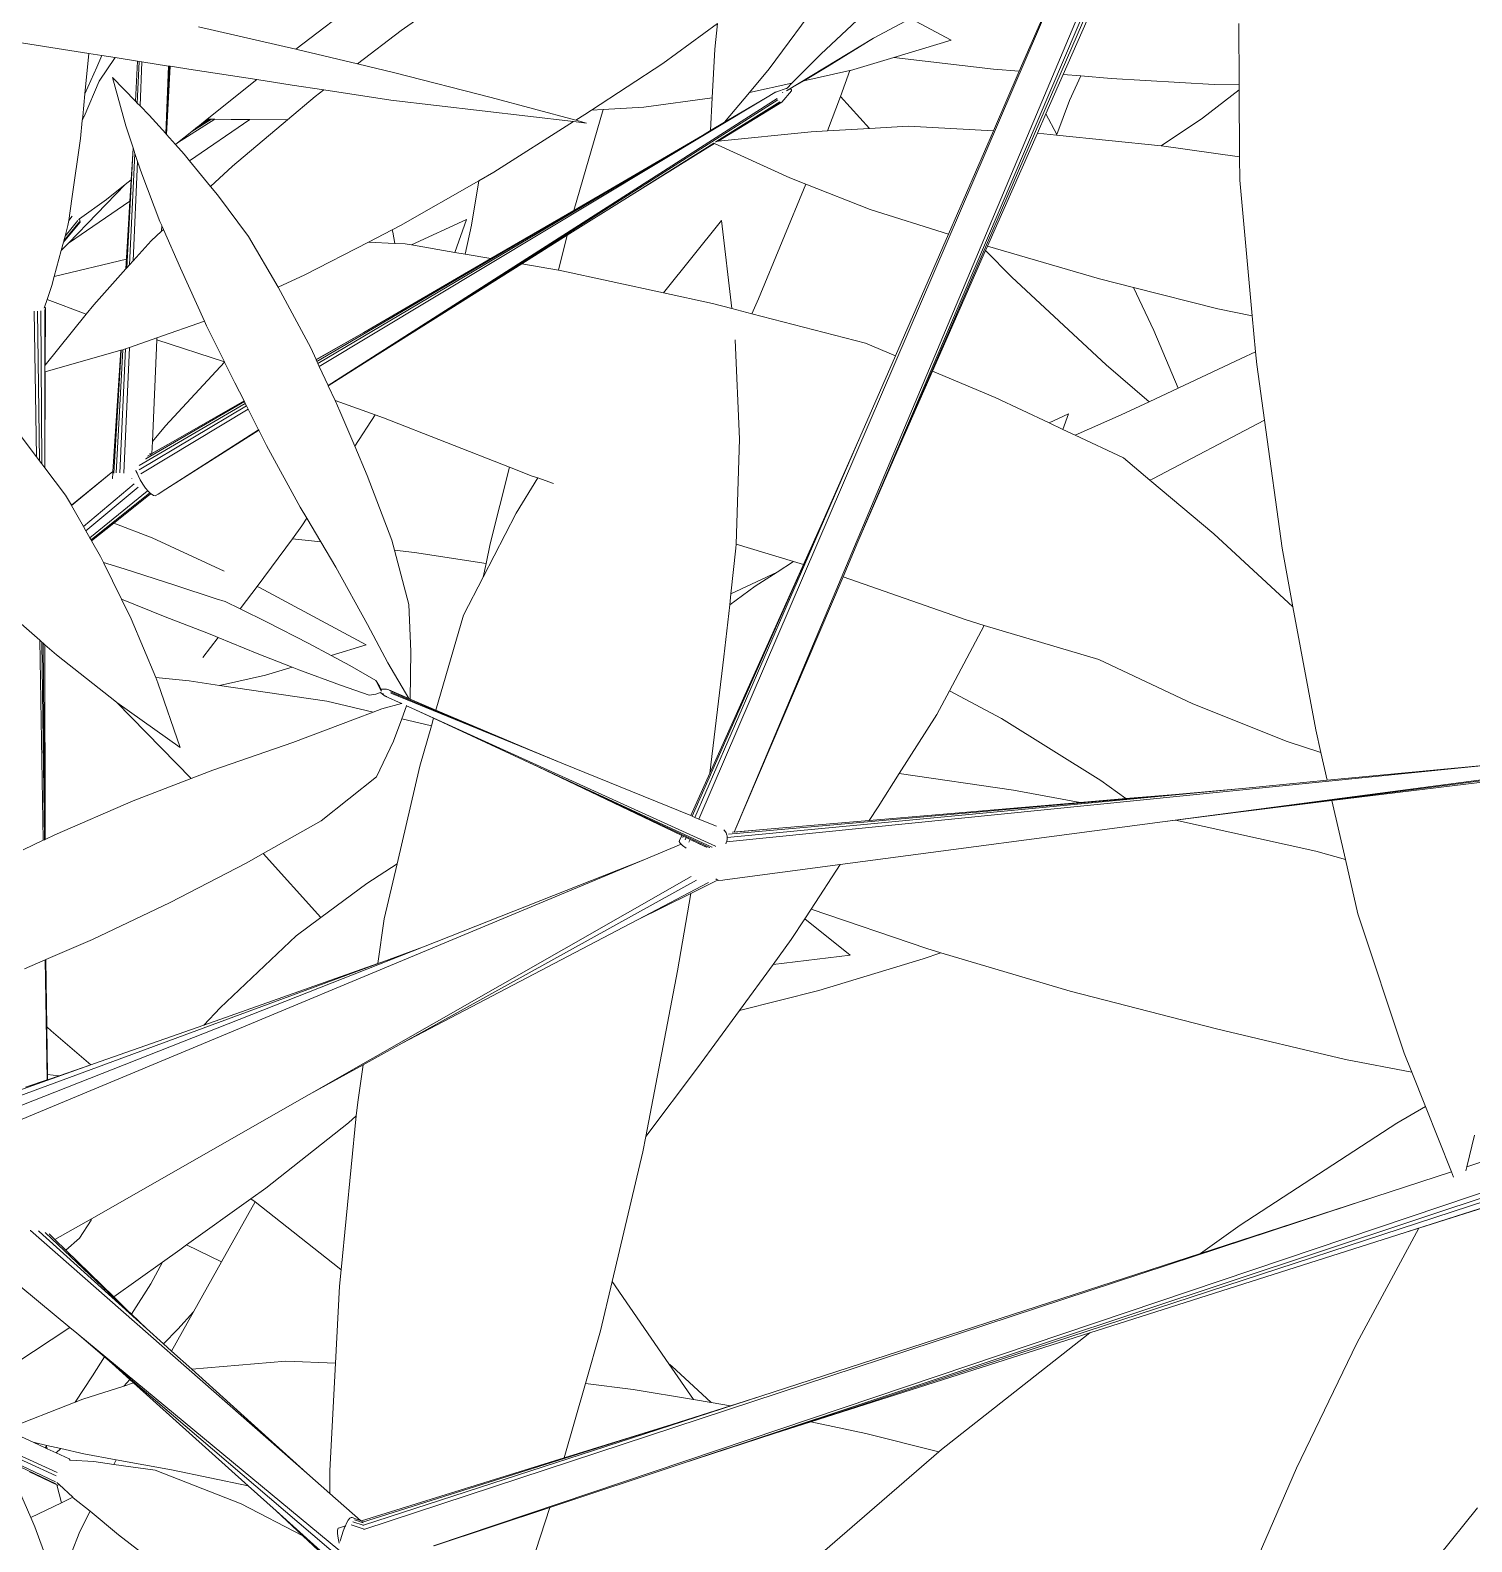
# Model space of a CAD drawing. Header units: millimetres. Extents: x 18 to 174501, y 22 to 24571.
# Drawn here: x 22476.7 to 22629.4, y 15896.5 to 16056.7 of the extents above; entities that cross this region are included whole.
import ezdxf

# ---------------------------------------------------------------- set-up
doc = ezdxf.new("R2010")
doc.units = ezdxf.units.MM
doc.header["$MEASUREMENT"] = 0
doc.layers.add('Edges', color=7, linetype='Continuous', lineweight=18)

# ---------------------------------------------------------------- blocks, each defined once
blk = doc.blocks.new('BAMBOOPLAN')
at = {"layer": 'Edges'}
for p, q in [((8.4297, 1.0873), (9.2383, 3.0066)), ((8.617, 1.5264), (9.2467, 3.0035)), ((8.6757, 1.6623), (9.2543, 3.0013)), ((9.0095, 2.5807), (8.3763, 1.107)), ((9.0262, 2.4576), (8.9277, 2.234)), ((8.949, 2.4414), (8.8612, 2.2393)), ((8.06, 2.3947), (7.9255, 2.3008)), ((7.8655, 2.3485), (7.7665, 2.2726)), ((8.5633, 2.3522), (8.4829, 2.2428)), ((8.4046, 2.3116), (8.3215, 2.2508)), ((8.4046, 2.3116), (8.4003, 2.2726)), ((8.6234, 2.3237), (8.5611, 2.2652)), ((8.6967, 2.3191), (8.6406, 2.2893)), ((8.7579, 2.2862), (8.6967, 2.3191)), ((9.1933, 2.3114), (9.1939, 2.2184)), ((7.4531, 2.266), (7.3084, 2.289)), ((7.7665, 2.2726), (7.6192, 2.3064)), ((7.9255, 2.3008), (7.8596, 2.2501)), ((8.6406, 2.2893), (8.5091, 2.2095)), ((8.6406, 2.2893), (8.5707, 2.246)), ((7.4531, 2.266), (7.4471, 2.2051)), ((7.4597, 2.2649), (7.4531, 2.266)), ((7.7683, 2.2722), (7.7665, 2.2726)), ((7.8596, 2.2501), (7.7683, 2.2722)), ((8.4003, 2.2726), (8.3966, 2.199)), ((8.7579, 2.2862), (8.6713, 2.26)), ((7.4651, 2.2453), (7.4471, 2.2051)), ((7.4724, 2.2629), (7.4597, 2.2649)), ((7.4724, 2.2629), (7.4651, 2.2453)), ((7.4927, 2.2597), (7.4685, 2.2241)), ((7.4927, 2.2597), (7.4724, 2.2629)), ((7.5267, 2.2544), (7.4927, 2.2597)), ((7.5267, 2.2544), (7.5236, 2.1938)), ((7.5293, 2.254), (7.5263, 2.191)), ((7.5293, 2.254), (7.5267, 2.2544)), ((7.5334, 2.2534), (7.5293, 2.254)), ((7.5334, 2.2534), (7.5305, 2.1867)), ((7.5738, 2.247), (7.5334, 2.2534)), ((7.5694, 2.1446), (7.5738, 2.247)), ((7.5701, 2.1438), (7.575, 2.2469)), ((7.576, 2.2467), (7.5703, 2.1435)), ((7.575, 2.2469), (7.5738, 2.247)), ((7.576, 2.2467), (7.575, 2.2469)), ((7.6107, 2.2413), (7.576, 2.2467)), ((7.9161, 2.2365), (7.8596, 2.2501)), ((8.3215, 2.2508), (8.2136, 2.1801)), ((8.4829, 2.2428), (8.453, 2.2069)), ((8.5611, 2.2652), (8.517, 2.2209)), ((8.5707, 2.246), (8.5351, 2.2248)), ((8.6713, 2.26), (8.6057, 2.2402)), ((8.8222, 2.2424), (8.6713, 2.26)), ((7.4685, 2.2241), (7.4457, 2.1705)), ((7.4886, 2.2295), (7.509, 2.1563)), ((7.4886, 2.2295), (7.5236, 2.1938)), ((7.707, 2.2264), (7.6107, 2.2413)), ((7.707, 2.2264), (7.6323, 2.1667)), ((7.7609, 2.2181), (7.707, 2.2264)), ((8.0621, 2.1992), (7.9161, 2.2365)), ((8.517, 2.2209), (8.453, 2.2069)), ((8.517, 2.2209), (8.5098, 2.2137)), ((8.5351, 2.2248), (8.5151, 2.2129)), ((8.605, 2.2401), (8.5351, 2.2248)), ((8.605, 2.2401), (8.5905, 2.201)), ((8.6057, 2.2402), (8.605, 2.2401)), ((8.8612, 2.2393), (8.822, 2.149)), ((8.8612, 2.2393), (8.8222, 2.2424)), ((8.9277, 2.234), (8.9015, 2.1746)), ((8.9544, 2.2319), (8.9277, 2.234)), ((8.9372, 2.195), (8.9544, 2.2319)), ((9.0002, 2.2282), (8.9544, 2.2319)), ((9.1564, 2.2191), (9.0002, 2.2282)), ((7.4471, 2.2051), (7.4437, 2.1706)), ((7.7955, 2.2009), (7.7535, 2.1655)), ((7.8085, 2.2109), (7.7609, 2.2181)), ((7.8085, 2.2109), (7.7955, 2.2009)), ((8.4771, 2.1985), (7.8018, 1.7922)), ((7.9099, 2.1955), (7.8085, 2.2109)), ((7.8151, 1.7634), (8.4946, 2.1976)), ((8.19, 2.1649), (8.0621, 2.1992)), ((8.3966, 2.199), (8.293, 2.1848)), ((8.3966, 2.199), (8.3941, 2.1492)), ((8.453, 2.2069), (8.4153, 2.1618)), ((8.4771, 2.1985), (8.4153, 2.1618)), ((8.4914, 2.2071), (8.4771, 2.1985)), ((8.4913, 2.207), (8.4919, 2.2073)), ((8.4919, 2.2073), (8.4914, 2.2071)), ((8.4921, 2.2074), (8.4919, 2.2073)), ((8.4921, 2.2074), (8.5098, 2.2137)), ((8.4926, 2.2069), (8.493, 2.2072)), ((8.5017, 2.1922), (8.5164, 2.2092)), ((8.5036, 2.2074), (8.5027, 2.2065)), ((8.5093, 2.2131), (8.5091, 2.2129)), ((8.5098, 2.2137), (8.5097, 2.2135)), ((8.5151, 2.2129), (8.51, 2.2099)), ((8.5156, 2.2121), (8.5151, 2.2129)), ((8.5151, 2.2129), (8.5151, 2.2129)), ((8.516, 2.2114), (8.5156, 2.2121)), ((8.5163, 2.2107), (8.516, 2.2114)), ((8.5164, 2.21), (8.5163, 2.2107)), ((8.5165, 2.2095), (8.5164, 2.21)), ((8.5164, 2.2092), (8.5165, 2.2095)), ((8.5905, 2.201), (8.5712, 2.1489)), ((8.6346, 2.1524), (8.5905, 2.201)), ((9.1387, 2.1679), (9.1939, 2.2109)), ((9.1939, 2.2184), (9.1564, 2.2191)), ((9.1939, 2.2184), (9.1939, 2.2109)), ((9.1939, 2.2109), (9.1946, 2.1095)), ((7.5236, 2.1938), (7.5263, 2.191)), ((7.5263, 2.191), (7.5305, 2.1867)), ((7.5305, 2.1867), (7.5442, 2.1727)), ((7.8797, 1.8038), (8.496, 2.1957)), ((7.9099, 2.1955), (8.1867, 2.1628)), ((8.2312, 2.1811), (8.1872, 2.0283)), ((8.2136, 2.1801), (8.2038, 2.1737)), ((8.2312, 2.1811), (8.2136, 2.1801)), ((8.293, 2.1848), (8.2312, 2.1811)), ((8.4988, 2.1929), (8.4037, 2.1332)), ((8.5, 2.1922), (8.4054, 2.1333)), ((8.486, 2.1827), (8.4056, 2.1334)), ((8.5017, 2.1922), (8.486, 2.1827)), ((8.501, 2.192), (8.486, 2.1827)), ((8.9015, 2.1746), (8.8886, 2.1454)), ((8.9179, 2.1435), (8.9015, 2.1746)), ((8.9179, 2.1435), (8.9372, 2.195)), ((7.4431, 2.1644), (7.4404, 2.1372)), ((7.4437, 2.1706), (7.4431, 2.1644)), ((7.4457, 2.1705), (7.4431, 2.1644)), ((7.4457, 2.1705), (7.4437, 2.1706)), ((7.509, 2.1563), (7.5199, 2.1231)), ((7.5442, 2.1727), (7.5694, 2.1446)), ((7.6435, 2.1665), (7.5872, 2.1307)), ((7.6054, 2.1036), (7.6968, 2.1658)), ((7.6384, 2.1666), (7.6088, 2.148)), ((7.6174, 2.1548), (7.6088, 2.148)), ((7.6174, 2.1548), (7.6364, 2.1666)), ((7.6203, 2.1571), (7.6174, 2.1548)), ((7.6323, 2.1667), (7.6203, 2.1571)), ((7.6203, 2.1571), (7.6357, 2.1666)), ((7.6357, 2.1666), (7.6323, 2.1667)), ((7.6364, 2.1666), (7.6357, 2.1666)), ((7.6384, 2.1666), (7.6364, 2.1666)), ((7.6435, 2.1665), (7.6384, 2.1666)), ((7.6682, 2.166), (7.6435, 2.1665)), ((7.6968, 2.1658), (7.6682, 2.166)), ((7.7535, 2.1655), (7.6703, 2.0953)), ((7.7535, 2.1655), (7.6968, 2.1658)), ((8.1867, 2.1628), (8.0661, 2.0864)), ((8.206, 2.1606), (8.1867, 2.1628)), ((8.2038, 2.1737), (8.19, 2.1649)), ((8.206, 2.1606), (8.19, 2.1649)), ((8.4153, 2.1618), (8.3941, 2.1492)), ((8.6346, 2.1524), (8.5712, 2.1489)), ((8.6931, 2.1557), (8.6346, 2.1524)), ((8.822, 2.149), (8.6931, 2.1557)), ((9.0761, 2.126), (9.1387, 2.1679)), ((7.4404, 2.1372), (7.4272, 2.046)), ((7.5694, 2.1446), (7.5701, 2.1438)), ((7.5701, 2.1438), (7.5703, 2.1435)), ((7.5703, 2.1435), (7.5841, 2.1282)), ((7.5841, 2.1282), (7.5872, 2.1307)), ((7.5841, 2.1282), (7.5973, 2.1135)), ((7.6088, 2.148), (7.5872, 2.1307)), ((8.3818, 2.142), (7.7998, 1.7965)), ((8.3818, 2.142), (8.2571, 2.0689)), ((8.3988, 2.1301), (8.2641, 2.0454)), ((8.3941, 2.1492), (8.3818, 2.142)), ((8.3997, 2.1297), (8.3898, 2.1236)), ((8.3996, 2.1297), (8.3898, 2.1236)), ((8.3988, 2.1301), (8.3985, 2.1303)), ((8.3996, 2.1297), (8.3988, 2.1301)), ((8.3997, 2.1297), (8.3996, 2.1297)), ((8.5139, 2.0775), (8.3997, 2.1297)), ((8.4037, 2.1332), (8.4012, 2.1316)), ((8.4054, 2.1333), (8.4037, 2.1332)), ((8.4056, 2.1334), (8.4054, 2.1333)), ((8.5461, 2.1475), (8.4056, 2.1334)), ((8.5712, 2.1489), (8.5461, 2.1475)), ((8.822, 2.149), (8.754, 1.9926)), ((8.8886, 2.1454), (8.8132, 1.9742)), ((8.9175, 2.1424), (8.8886, 2.1454)), ((8.9175, 2.1424), (8.9179, 2.1435)), ((9.0761, 2.126), (8.9175, 2.1424)), ((7.5195, 2.1142), (7.5106, 1.9415)), ((7.5227, 2.1148), (7.5147, 1.946)), ((7.5172, 2.0748), (7.5195, 2.1142)), ((7.5199, 2.1231), (7.5195, 2.1142)), ((7.5199, 2.1231), (7.5227, 2.1148)), ((7.5227, 2.1148), (7.5268, 2.1024)), ((7.5973, 2.1135), (7.6054, 2.1036)), ((8.3898, 2.1236), (8.2641, 2.0454)), ((9.0766, 2.126), (9.0761, 2.126)), ((9.1946, 2.1095), (9.0766, 2.126)), ((9.1946, 2.1095), (9.1948, 2.0741)), ((7.5268, 2.1024), (7.5202, 1.9522)), ((7.5268, 2.1024), (7.533, 2.0836)), ((7.533, 2.0836), (7.5606, 2.0118)), ((7.6054, 2.1036), (7.6371, 2.0648)), ((7.6703, 2.0953), (7.6371, 2.0648)), ((8.0661, 2.0864), (8.0432, 2.0732)), ((7.508, 2.0675), (7.4222, 1.9789)), ((7.508, 2.0675), (7.4798, 2.045)), ((7.5172, 2.0748), (7.508, 2.0675)), ((7.5152, 2.0422), (7.5172, 2.0748)), ((7.6371, 2.0648), (7.6475, 2.0522)), ((8.2571, 2.0689), (7.7982, 1.7999)), ((8.0432, 2.0732), (7.9247, 2.0054)), ((8.0321, 2.0061), (8.0432, 2.0732)), ((8.2571, 2.0689), (8.1872, 2.0283)), ((8.5384, 2.0679), (8.4667, 1.8943)), ((8.5384, 2.0679), (8.5139, 2.0775)), ((8.6354, 2.03), (8.5384, 2.0679)), ((9.1948, 2.0741), (9.2138, 1.8686)), ((7.4222, 1.9789), (7.5152, 2.0422)), ((7.4272, 2.046), (7.4225, 2.0131)), ((7.4798, 2.045), (7.439, 2.0158)), ((7.5117, 1.9818), (7.5152, 2.0422)), ((7.6475, 2.0522), (7.6948, 1.9889)), ((8.2641, 2.0454), (8.177, 1.9907)), ((7.4225, 2.0131), (7.4276, 2.0196)), ((7.439, 2.0158), (7.4372, 2.0146)), ((7.4397, 2.0108), (7.439, 2.0158)), ((8.0245, 2.0146), (7.9412, 1.9762)), ((8.0245, 2.0146), (8.0067, 1.9649)), ((8.1872, 2.0283), (8.0616, 1.9555)), ((8.754, 1.9926), (8.6354, 2.03)), ((7.4397, 2.0108), (7.4146, 1.9801)), ((7.4387, 2.0113), (7.4152, 1.9824)), ((7.4362, 2.013), (7.417, 1.9892)), ((7.4214, 2.0055), (7.417, 1.9892)), ((7.4225, 2.0131), (7.4214, 2.0055)), ((7.563, 1.9968), (7.5473, 1.9824)), ((7.5606, 2.0118), (7.5634, 2.0054)), ((7.563, 1.9968), (7.5634, 2.0054)), ((7.5631, 1.9969), (7.563, 1.9968)), ((7.5631, 1.9969), (7.5635, 2.0052)), ((7.566, 1.9995), (7.5631, 1.9969)), ((7.5634, 2.0054), (7.5635, 2.0052)), ((7.5635, 2.0052), (7.566, 1.9995)), ((7.566, 1.9995), (7.5917, 1.941)), ((7.9123, 1.999), (7.8762, 1.9805)), ((7.9247, 2.0054), (7.9123, 1.999)), ((7.9129, 1.9956), (7.9123, 1.999)), ((7.9163, 1.9785), (7.9129, 1.9956)), ((8.0227, 1.9621), (8.0321, 2.0061)), ((8.4103, 2.0133), (8.3227, 1.9036)), ((8.4103, 2.0133), (8.4264, 1.8798)), ((8.754, 1.9926), (8.6739, 1.8083)), ((7.4146, 1.9801), (7.4112, 1.9676)), ((7.4222, 1.9789), (7.4112, 1.9676)), ((7.4152, 1.9824), (7.4146, 1.9801)), ((7.417, 1.9892), (7.4152, 1.9824)), ((7.5092, 1.94), (7.5117, 1.9818)), ((7.51, 1.9548), (7.5117, 1.9818)), ((7.5473, 1.9824), (7.5202, 1.9522)), ((7.6948, 1.9889), (7.7394, 1.9122)), ((7.8762, 1.9805), (7.7798, 1.931)), ((7.9163, 1.9785), (7.8762, 1.9805)), ((7.9317, 1.9778), (7.9163, 1.9785)), ((7.9412, 1.9762), (7.9317, 1.9778)), ((8.0067, 1.9649), (7.9412, 1.9762)), ((8.177, 1.9907), (8.1082, 1.9474)), ((8.177, 1.9907), (8.1639, 1.9379)), ((8.8132, 1.9742), (8.8102, 1.9675)), ((8.9828, 1.9247), (8.8132, 1.9742)), ((7.4112, 1.9676), (7.4007, 1.9282)), ((7.51, 1.9548), (7.4007, 1.9282)), ((7.509, 1.9398), (7.51, 1.9548)), ((7.5147, 1.946), (7.5106, 1.9415)), ((7.5202, 1.9522), (7.5147, 1.946)), ((8.0616, 1.9555), (7.8691, 1.8438)), ((8.1082, 1.9474), (7.8797, 1.8038)), ((8.0227, 1.9621), (8.0067, 1.9649)), ((8.0616, 1.9555), (8.0227, 1.9621)), ((8.1639, 1.9379), (8.1082, 1.9474)), ((8.8102, 1.9675), (8.7298, 1.7849)), ((8.8502, 1.9271), (8.8102, 1.9675)), ((7.4007, 1.9282), (7.3972, 1.9149)), ((7.509, 1.9398), (7.4603, 1.8856)), ((7.5092, 1.94), (7.509, 1.9398)), ((7.5106, 1.9415), (7.5092, 1.94)), ((7.5917, 1.941), (7.628, 1.8607)), ((7.7798, 1.931), (7.7394, 1.9122)), ((8.1643, 1.9378), (8.1639, 1.9379)), ((8.3227, 1.9036), (8.1643, 1.9378)), ((8.9928, 1.7944), (8.8502, 1.9271)), ((9.0342, 1.9118), (8.9828, 1.9247)), ((7.3972, 1.9149), (7.3901, 1.8937)), ((7.7394, 1.9122), (7.7433, 1.9054)), ((7.7433, 1.9054), (7.7888, 1.8202)), ((8.3968, 1.8875), (8.3227, 1.9036)), ((9.065, 1.8468), (9.0342, 1.9118)), ((9.162, 1.8796), (9.0342, 1.9118)), ((7.3819, 1.6447), (7.3801, 1.8766)), ((7.386, 1.8817), (7.3856, 1.8803)), ((7.3901, 1.8937), (7.386, 1.8817)), ((7.3872, 1.8807), (7.386, 1.8817)), ((7.3863, 1.8785), (7.3863, 1.793)), ((7.3874, 1.8796), (7.3871, 1.794)), ((7.3874, 1.8796), (7.3872, 1.8807)), ((7.4488, 1.8711), (7.3901, 1.8937)), ((7.4603, 1.8856), (7.4488, 1.8711)), ((8.4264, 1.8798), (8.3968, 1.8875)), ((8.4565, 1.872), (8.4264, 1.8798)), ((8.4667, 1.8943), (8.4565, 1.872)), ((9.2138, 1.8686), (9.162, 1.8796)), ((7.374, 1.6551), (7.3703, 1.8757)), ((7.3784, 1.6494), (7.3755, 1.876)), ((7.4488, 1.8711), (7.3871, 1.794)), ((7.628, 1.8607), (7.5561, 1.8355)), ((7.628, 1.8607), (7.6312, 1.8536)), ((7.6312, 1.8536), (7.6582, 1.7992)), ((8.6286, 1.8272), (8.4565, 1.872)), ((9.2138, 1.8686), (9.2188, 1.8141)), ((7.5561, 1.8355), (7.5144, 1.821)), ((7.5493, 1.6785), (7.5559, 1.8327)), ((7.5559, 1.8327), (7.5561, 1.8355)), ((7.6582, 1.7992), (7.5559, 1.8327)), ((7.797, 1.8025), (7.8691, 1.8438)), ((7.8691, 1.8438), (7.7972, 1.8021)), ((8.431, 1.8325), (8.4376, 1.6822)), ((9.1019, 1.7595), (9.065, 1.8468)), ((7.5012, 1.8166), (7.3871, 1.7839)), ((7.4895, 1.6333), (7.5012, 1.8166)), ((7.491, 1.6308), (7.502, 1.8168)), ((7.5042, 1.8175), (7.4945, 1.631)), ((7.5086, 1.8189), (7.4997, 1.631)), ((7.502, 1.8168), (7.5012, 1.8166)), ((7.5042, 1.8175), (7.502, 1.8168)), ((7.5055, 1.8178), (7.5042, 1.8175)), ((7.5086, 1.8189), (7.5055, 1.8178)), ((7.5144, 1.821), (7.5061, 1.6308)), ((7.5144, 1.821), (7.5086, 1.8189)), ((7.7888, 1.8202), (7.797, 1.8025)), ((8.6739, 1.8083), (8.6201, 1.6844)), ((8.6739, 1.8083), (8.6286, 1.8272)), ((9.2188, 1.8141), (9.1973, 1.8044)), ((9.2188, 1.8141), (9.2206, 1.7949)), ((7.3871, 1.794), (7.3863, 1.793)), ((7.3863, 1.793), (7.3863, 1.7837)), ((7.6585, 1.7988), (7.5691, 1.7023)), ((7.6582, 1.7992), (7.6585, 1.7988)), ((7.6585, 1.7988), (7.674, 1.7675)), ((7.797, 1.8025), (7.7972, 1.8021)), ((7.7972, 1.8021), (7.7982, 1.7999)), ((7.7982, 1.7999), (7.7998, 1.7965)), ((7.7998, 1.7965), (7.8018, 1.7922)), ((7.8018, 1.7922), (7.8151, 1.7634)), ((7.8154, 1.7628), (7.8797, 1.8038)), ((9.0579, 1.7388), (8.9928, 1.7944)), ((9.1973, 1.8044), (9.1019, 1.7595)), ((9.2206, 1.7949), (9.2322, 1.7106)), ((7.3871, 1.7839), (7.3863, 1.7837)), ((7.3863, 1.7837), (7.3864, 1.6388)), ((7.3871, 1.7839), (7.3866, 1.6385)), ((7.674, 1.7675), (7.6879, 1.74)), ((7.8151, 1.7634), (7.8154, 1.7628)), ((7.8154, 1.7628), (7.8257, 1.7405)), ((8.7298, 1.7849), (8.6757, 1.6623)), ((8.8247, 1.7452), (8.7298, 1.7849)), ((7.5807, 1.6786), (7.6879, 1.74)), ((7.6879, 1.74), (7.6884, 1.739)), ((7.8257, 1.7405), (7.8331, 1.7244)), ((7.8863, 1.7191), (7.8257, 1.7405)), ((8.9065, 1.7067), (8.8247, 1.7452)), ((9.1019, 1.7595), (9.0579, 1.7388)), ((7.6898, 1.7363), (7.5291, 1.6421)), ((7.6918, 1.7324), (7.5292, 1.6359)), ((7.6942, 1.7275), (7.5317, 1.6297)), ((7.6884, 1.739), (7.5392, 1.6525)), ((7.6884, 1.739), (7.6898, 1.7363)), ((7.6898, 1.7363), (7.6918, 1.7324)), ((7.6918, 1.7324), (7.6942, 1.7275)), ((7.6942, 1.7275), (7.71, 1.6963)), ((7.8331, 1.7244), (7.8555, 1.6715)), ((7.8863, 1.7191), (7.8555, 1.6715)), ((7.8989, 1.7146), (7.8863, 1.7191)), ((8.9357, 1.7204), (8.9065, 1.7067)), ((8.9357, 1.7204), (8.9274, 1.6968)), ((9.0153, 1.7188), (8.9459, 1.6881)), ((9.0579, 1.7388), (9.0153, 1.7188)), ((7.5691, 1.7023), (7.5493, 1.6785)), ((7.5697, 1.6066), (7.71, 1.6963)), ((7.5697, 1.6066), (7.7102, 1.6959)), ((7.71, 1.6963), (7.7102, 1.6959)), ((7.7102, 1.6959), (7.722, 1.6725)), ((8.0896, 1.6398), (7.8989, 1.7146)), ((8.9274, 1.6968), (8.9065, 1.7067)), ((8.9459, 1.6881), (8.9274, 1.6968)), ((9.2322, 1.7106), (9.0636, 1.622)), ((9.2322, 1.7106), (9.259, 1.5173)), ((7.374, 1.6551), (7.3475, 1.69)), ((7.548, 1.6599), (7.5807, 1.6786)), ((7.5485, 1.6602), (7.5807, 1.6786)), ((7.5485, 1.6602), (7.5493, 1.6785)), ((7.722, 1.6725), (7.773, 1.5793)), ((7.8555, 1.6715), (7.8741, 1.6273)), ((8.6201, 1.6844), (8.3703, 1.1095)), ((8.4376, 1.6822), (8.4325, 1.5231)), ((8.5629, 1.5553), (8.6201, 1.6844)), ((9.0191, 1.6536), (8.9459, 1.6881)), ((7.3784, 1.6494), (7.374, 1.6551)), ((7.3819, 1.6447), (7.3784, 1.6494)), ((7.5392, 1.6525), (7.5386, 1.6521)), ((7.542, 1.6564), (7.5428, 1.6569)), ((7.5428, 1.6569), (7.5446, 1.6579)), ((7.5446, 1.6597), (7.5478, 1.6599)), ((7.5456, 1.6585), (7.547, 1.6594)), ((7.5458, 1.6587), (7.547, 1.6594)), ((7.5474, 1.6596), (7.547, 1.6594)), ((7.5474, 1.6596), (7.548, 1.6599)), ((7.5474, 1.6596), (7.5474, 1.6596)), ((7.5478, 1.6599), (7.5485, 1.6602)), ((7.5478, 1.6599), (7.548, 1.6599)), ((8.617, 1.5264), (8.6757, 1.6623)), ((9.0588, 1.6201), (9.0191, 1.6536)), ((7.3864, 1.6388), (7.3819, 1.6447)), ((7.3866, 1.6385), (7.3864, 1.6388)), ((7.4179, 1.5973), (7.3866, 1.6385)), ((7.4895, 1.6333), (7.4266, 1.5821)), ((7.4895, 1.6333), (7.4268, 1.5817)), ((7.4893, 1.6305), (7.4889, 1.6225)), ((7.4893, 1.6305), (7.4895, 1.6333)), ((7.5243, 1.6352), (7.5248, 1.6333)), ((7.5248, 1.6333), (7.5259, 1.6306)), ((7.5259, 1.6306), (7.5274, 1.6271)), ((7.5274, 1.6271), (7.5307, 1.6205)), ((7.8741, 1.6273), (7.9117, 1.5292)), ((8.0896, 1.6398), (8.0606, 1.5238)), ((8.1239, 1.6263), (8.0896, 1.6398)), ((8.1324, 1.6234), (8.1239, 1.6263)), ((7.4448, 1.55), (7.5216, 1.6146)), ((7.4486, 1.5434), (7.5278, 1.6092)), ((7.5413, 1.6032), (7.4547, 1.5327)), ((7.4891, 1.6223), (7.4889, 1.6225)), ((7.518, 1.6221), (7.5181, 1.6222)), ((7.5181, 1.6222), (7.5183, 1.6223)), ((7.5307, 1.6205), (7.5346, 1.614)), ((7.5346, 1.614), (7.5388, 1.608)), ((7.5388, 1.608), (7.5431, 1.603)), ((7.5431, 1.603), (7.5453, 1.601)), ((7.5578, 1.599), (7.5697, 1.6066)), ((8.1324, 1.6234), (8.1, 1.5701)), ((8.1563, 1.6151), (8.1324, 1.6234)), ((9.0636, 1.622), (9.0588, 1.6201)), ((9.1556, 1.5386), (9.0588, 1.6201)), ((7.4266, 1.5821), (7.4179, 1.5973)), ((7.4268, 1.5817), (7.4266, 1.5821)), ((7.4448, 1.55), (7.4268, 1.5817)), ((7.5453, 1.601), (7.4565, 1.5295)), ((7.5434, 1.5967), (7.491, 1.5551)), ((7.5469, 1.5994), (7.5434, 1.5967)), ((7.5453, 1.601), (7.5469, 1.5994)), ((7.5469, 1.5994), (7.5472, 1.5992)), ((7.5472, 1.5992), (7.5507, 1.5969)), ((7.5507, 1.5969), (7.5534, 1.5964)), ((7.5578, 1.599), (7.5534, 1.5964)), ((7.773, 1.5793), (7.7831, 1.5623)), ((7.7831, 1.5623), (7.7755, 1.5509)), ((7.7831, 1.5623), (7.8042, 1.5265)), ((8.1, 1.5701), (8.0499, 1.4733)), ((7.4486, 1.5434), (7.4448, 1.55)), ((7.4547, 1.5327), (7.4486, 1.5434)), ((7.491, 1.5551), (7.4572, 1.5282)), ((7.5489, 1.5326), (7.491, 1.5551)), ((7.7755, 1.5509), (7.761, 1.5314)), ((8.3661, 1.1112), (8.5629, 1.5553)), ((8.5346, 1.4923), (8.5629, 1.5553)), ((9.2755, 1.428), (9.1556, 1.5386)), ((7.4565, 1.5295), (7.4547, 1.5327)), ((7.4572, 1.5282), (7.4565, 1.5295)), ((7.4706, 1.5046), (7.4572, 1.5282)), ((7.6579, 1.4822), (7.5489, 1.5326)), ((7.761, 1.5314), (7.7075, 1.4592)), ((7.8042, 1.5265), (7.761, 1.5314)), ((7.8042, 1.5265), (7.8269, 1.4882)), ((7.9117, 1.5292), (7.9157, 1.5141)), ((7.9461, 1.5107), (7.9157, 1.5141)), ((7.9157, 1.5141), (7.9375, 1.432)), ((8.0542, 1.4937), (7.9461, 1.5107)), ((8.0606, 1.5238), (8.0542, 1.4937)), ((8.4323, 1.5169), (8.4247, 1.4477)), ((8.4325, 1.5231), (8.4323, 1.5169)), ((8.5196, 1.4968), (8.4325, 1.5231)), ((8.5945, 1.4736), (8.617, 1.5264)), ((9.259, 1.5173), (9.2755, 1.428)), ((7.475, 1.4956), (7.4706, 1.5046)), ((7.475, 1.4956), (7.5066, 1.4856)), ((7.5024, 1.4399), (7.475, 1.4956)), ((7.8269, 1.4882), (7.8748, 1.4017)), ((8.0542, 1.4937), (8.0499, 1.4733)), ((8.3929, 1.1766), (8.5346, 1.4923)), ((8.5196, 1.4968), (8.4946, 1.4808)), ((8.5346, 1.4923), (8.5196, 1.4968)), ((7.5066, 1.4856), (7.5832, 1.4609)), ((8.0499, 1.4733), (8.0201, 1.4155)), ((8.4247, 1.4477), (8.4946, 1.4808)), ((8.4298, 1.0873), (8.5945, 1.4736)), ((8.4946, 1.4808), (8.4615, 1.4597)), ((8.7806, 1.4085), (8.5945, 1.4736)), ((7.5832, 1.4609), (7.6459, 1.4406)), ((7.7075, 1.4592), (7.6917, 1.4379)), ((7.7115, 1.4574), (7.7075, 1.4592)), ((7.8729, 1.3706), (7.7115, 1.4574)), ((8.4615, 1.4597), (8.4229, 1.4312)), ((8.4247, 1.4477), (8.4229, 1.4312)), ((7.5024, 1.4399), (7.5686, 1.4131)), ((7.5172, 1.4099), (7.5024, 1.4399)), ((7.6459, 1.4406), (7.6592, 1.4363)), ((7.6592, 1.4363), (7.6819, 1.4251)), ((7.6917, 1.4379), (7.6819, 1.4251)), ((7.6819, 1.4251), (7.7228, 1.4051)), ((7.9375, 1.432), (7.9404, 1.3604)), ((8.4229, 1.4312), (8.4143, 1.3524)), ((9.2755, 1.428), (9.3099, 1.242)), ((7.3788, 1.3776), (7.3504, 1.4024)), ((7.5542, 1.3212), (7.5172, 1.4099)), ((7.5686, 1.4131), (7.6339, 1.3877)), ((7.7228, 1.4051), (7.7857, 1.3728)), ((7.8748, 1.4017), (7.9054, 1.3435)), ((8.0201, 1.4155), (7.9784, 1.2719)), ((8.8081, 1.4002), (8.7554, 1.3013)), ((8.8081, 1.4002), (8.7806, 1.4085)), ((8.9814, 1.3484), (8.8081, 1.4002)), ((7.3839, 1.0748), (7.3788, 1.3776)), ((7.3819, 1.3749), (7.3788, 1.3776)), ((7.3857, 1.0756), (7.3819, 1.3749)), ((7.3841, 1.373), (7.3819, 1.3749)), ((7.6488, 1.3818), (7.6257, 1.3517)), ((7.6339, 1.3877), (7.6451, 1.3834)), ((7.6451, 1.3834), (7.6488, 1.3818)), ((7.6488, 1.3818), (7.7078, 1.3575)), ((7.3864, 1.076), (7.3841, 1.373)), ((7.3866, 1.3707), (7.3841, 1.373)), ((7.3866, 1.3707), (7.3868, 1.0761)), ((7.404, 1.3555), (7.3866, 1.3707)), ((7.4947, 1.284), (7.404, 1.3555)), ((7.7078, 1.3575), (7.7608, 1.3368)), ((7.7857, 1.3728), (7.8197, 1.3546)), ((7.8729, 1.3706), (7.8197, 1.3546)), ((7.8197, 1.3546), (7.8478, 1.3395)), ((7.9404, 1.3604), (7.9392, 1.2886)), ((8.4143, 1.3524), (8.3929, 1.1766)), ((7.7608, 1.3368), (7.7206, 1.3247)), ((7.7608, 1.3368), (7.7708, 1.3328)), ((7.7708, 1.3328), (7.8341, 1.3095)), ((7.8478, 1.3395), (7.8875, 1.3167)), ((7.9054, 1.3435), (7.9375, 1.2893)), ((9.1239, 1.2812), (8.9814, 1.3484)), ((7.605, 1.3161), (7.5542, 1.3212)), ((7.5575, 1.3133), (7.5542, 1.3212)), ((7.5914, 1.2151), (7.5575, 1.3133)), ((7.6506, 1.3094), (7.605, 1.3161)), ((7.7206, 1.3247), (7.6506, 1.3094)), ((7.813, 1.2855), (7.6506, 1.3094)), ((7.8341, 1.3095), (7.8773, 1.2945)), ((7.8875, 1.3167), (7.8956, 1.3008)), ((7.8875, 1.3167), (7.8929, 1.3083)), ((7.8929, 1.3083), (7.8947, 1.3035)), ((7.6078, 1.1684), (7.4947, 1.284)), ((7.4954, 1.2834), (7.4947, 1.284)), ((7.5914, 1.2151), (7.4954, 1.2834)), ((7.8833, 1.2689), (7.813, 1.2855)), ((7.8773, 1.2945), (7.8872, 1.2959)), ((7.8872, 1.2959), (7.8945, 1.2985)), ((7.8945, 1.2985), (7.8943, 1.2987)), ((7.8945, 1.2985), (7.8955, 1.2988)), ((7.9, 1.2941), (7.8945, 1.2985)), ((7.9036, 1.3035), (7.8947, 1.3035)), ((7.8947, 1.3035), (7.8958, 1.3008)), ((7.8963, 1.274), (7.926, 1.282)), ((7.8989, 1.2964), (7.8981, 1.2967)), ((7.9, 1.2941), (7.9013, 1.2932)), ((7.9003, 1.294), (7.9037, 1.2924)), ((7.9013, 1.2932), (7.926, 1.282)), ((7.9052, 1.3032), (7.9036, 1.3035)), ((7.9038, 1.2924), (7.9037, 1.2924)), ((7.9068, 1.3026), (7.9052, 1.3032)), ((7.9068, 1.3026), (7.9375, 1.2893)), ((7.9081, 1.3016), (7.9376, 1.2892)), ((8.1181, 1.2129), (7.91, 1.299)), ((8.1691, 1.1917), (7.9103, 1.2976)), ((7.926, 1.282), (7.9264, 1.2821)), ((7.9264, 1.2821), (7.9267, 1.2822)), ((7.9375, 1.2893), (7.9376, 1.2892)), ((7.9376, 1.2892), (7.9392, 1.2885)), ((7.9392, 1.2886), (7.9535, 1.2824)), ((7.9392, 1.2886), (7.9392, 1.2885)), ((7.9392, 1.2885), (7.9535, 1.2824)), ((7.9535, 1.2824), (7.9784, 1.2719)), ((8.7554, 1.3013), (8.7362, 1.2653)), ((8.8345, 1.2591), (8.7554, 1.3013)), ((7.8567, 1.2585), (7.8833, 1.2689)), ((7.8833, 1.2689), (7.8963, 1.274)), ((7.914, 1.2251), (7.9265, 1.2587)), ((7.9265, 1.2587), (7.9339, 1.2784)), ((7.9716, 1.2481), (7.9265, 1.2587)), ((7.9339, 1.2784), (7.9341, 1.2789)), ((7.9339, 1.2784), (7.9417, 1.2748)), ((7.9417, 1.2748), (8.4014, 1.0657)), ((7.9417, 1.2748), (7.9748, 1.2595)), ((7.9748, 1.2595), (7.9716, 1.2481)), ((7.9748, 1.2595), (8.0973, 1.2028)), ((7.9784, 1.2719), (8.1181, 1.2129)), ((8.7362, 1.2653), (8.6795, 1.176)), ((8.9847, 1.1652), (8.8345, 1.2591)), ((9.2665, 1.2243), (9.1239, 1.2812)), ((7.7616, 1.2231), (7.8567, 1.2585)), ((7.9716, 1.2481), (7.9539, 1.1872)), ((9.3099, 1.242), (9.3178, 1.2076)), ((7.6405, 1.1811), (7.7616, 1.2231)), ((7.8884, 1.1708), (7.914, 1.2251)), ((8.1691, 1.1917), (8.1181, 1.2129)), ((9.3178, 1.2076), (9.2665, 1.2243)), ((8.0973, 1.2028), (8.3961, 1.0644)), ((8.1331, 1.1859), (8.0973, 1.2028)), ((8.3639, 1.1121), (8.1691, 1.1917)), ((9.5988, 1.1913), (8.4183, 1.0724)), ((9.3178, 1.2076), (9.3274, 1.1656)), ((9.5988, 1.1915), (9.3274, 1.1656)), ((7.5203, 1.1344), (7.6078, 1.1684)), ((7.6078, 1.1684), (7.6405, 1.1811)), ((7.8045, 1.1045), (7.8884, 1.1708)), ((7.9539, 1.1872), (7.9194, 1.039)), ((8.3922, 1.0637), (8.1331, 1.1859)), ((8.3496, 1.0826), (8.1331, 1.1859)), ((8.3639, 1.1121), (8.3929, 1.1766)), ((8.6795, 1.176), (8.6474, 1.1256)), ((8.8523, 1.1506), (8.6795, 1.176)), ((9.078, 1.1026), (9.7325, 1.1893)), ((9.1966, 1.1179), (9.7334, 1.187)), ((9.2042, 1.1539), (8.4191, 1.0791)), ((8.421, 1.084), (9.0975, 1.1443)), ((8.9535, 1.132), (8.8523, 1.1506)), ((9.0227, 1.1379), (8.9847, 1.1652)), ((9.0227, 1.1379), (9.0975, 1.1443)), ((9.0975, 1.1443), (9.2042, 1.1539)), ((9.3274, 1.1656), (9.2042, 1.1539)), ((9.5956, 1.1668), (9.3345, 1.1348)), ((7.4015, 1.0831), (7.5203, 1.1344)), ((8.6338, 1.1047), (8.9535, 1.132)), ((8.6474, 1.1256), (8.6338, 1.1047)), ((8.9535, 1.132), (9.0227, 1.1379)), ((9.3345, 1.1348), (9.1966, 1.1179)), ((9.3345, 1.1348), (9.3548, 1.0457)), ((7.7167, 1.0547), (7.8045, 1.1045)), ((8.3661, 1.1112), (8.3639, 1.1121)), ((8.3703, 1.1095), (8.3661, 1.1112)), ((8.3763, 1.107), (8.3703, 1.1095)), ((8.403, 1.0961), (8.3763, 1.107)), ((8.4796, 1.0915), (8.6338, 1.1047)), ((8.5902, 1.038), (9.078, 1.1026)), ((9.078, 1.1026), (9.0975, 1.1051)), ((9.0975, 1.1051), (9.1966, 1.1179)), ((9.31, 1.0583), (9.0975, 1.1051)), ((7.3839, 1.0748), (7.3857, 1.0756)), ((7.3857, 1.0756), (7.3864, 1.076)), ((7.3864, 1.076), (7.3868, 1.0761)), ((7.3868, 1.0761), (7.4015, 1.0831)), ((8.3504, 1.0822), (8.3471, 1.0747)), ((8.3504, 1.0822), (8.3496, 1.0826)), ((8.3503, 1.0818), (8.3505, 1.0822)), ((8.3505, 1.0822), (8.3504, 1.0822)), ((8.3527, 1.0811), (8.3505, 1.0822)), ((8.3519, 1.0791), (8.3527, 1.0811)), ((8.357, 1.079), (8.3527, 1.0811)), ((8.357, 1.079), (8.3556, 1.0757)), ((8.363, 1.0761), (8.357, 1.079)), ((8.363, 1.0761), (8.3612, 1.0718)), ((8.3854, 1.0654), (8.363, 1.0761)), ((8.3878, 1.0643), (8.363, 1.0761)), ((8.4152, 1.0895), (8.4141, 1.0904)), ((8.4176, 1.0859), (8.4152, 1.0895)), ((8.4186, 1.0826), (8.4176, 1.0859)), ((8.4184, 1.0725), (8.4192, 1.0771)), ((8.4189, 1.0816), (8.4186, 1.0826)), ((8.4191, 1.0791), (8.4189, 1.0816)), ((8.4192, 1.0771), (8.4191, 1.0791)), ((8.4209, 1.084), (8.421, 1.084)), ((8.4271, 1.087), (8.4279, 1.0871)), ((8.4279, 1.0871), (8.4796, 1.0915)), ((8.4298, 1.0873), (8.4796, 1.0915)), ((8.4298, 1.0873), (8.4298, 1.0873)), ((7.3537, 1.0604), (7.3839, 1.0748)), ((7.6913, 1.0404), (7.7167, 1.0547)), ((7.8039, 0.9577), (7.7167, 1.0547)), ((8.3497, 1.0687), (8.293, 1.045)), ((8.3471, 1.0747), (8.3464, 1.0729)), ((8.3464, 1.0729), (8.348, 1.0702)), ((8.348, 1.0702), (8.3497, 1.0687)), ((8.3497, 1.0687), (8.3517, 1.0668)), ((8.3517, 1.0668), (8.3573, 1.0629)), ((8.3878, 1.0643), (8.3881, 1.0642)), ((8.3885, 1.064), (8.3881, 1.0642)), ((8.3923, 1.0636), (8.3922, 1.0637)), ((8.3961, 1.0644), (8.3962, 1.0644)), ((8.4014, 1.0657), (8.4014, 1.0656)), ((8.4169, 1.0693), (8.4183, 1.0724)), ((8.4183, 1.0724), (8.4184, 1.0725)), ((9.3548, 1.0457), (9.31, 1.0583)), ((8.293, 1.045), (7.2417, 0.6066)), ((7.576, 0.9804), (7.6913, 1.0404)), ((7.9194, 1.039), (7.8738, 1.0092)), ((7.9194, 1.039), (7.9, 0.956)), ((8.293, 1.045), (7.9594, 0.9136)), ((8.4158, 1.0149), (8.5902, 1.038)), ((8.5902, 1.038), (8.546, 0.9703)), ((9.3548, 1.0457), (9.3735, 0.9637)), ((7.7864, 0.6898), (8.3648, 1.0198)), ((7.8738, 1.0092), (7.8039, 0.9577)), ((7.9274, 0.7679), (8.3726, 1.0145)), ((8.3911, 1.0107), (8.2832, 0.9542)), ((8.4005, 1.0125), (8.3643, 0.9945)), ((8.4049, 1.0146), (8.4005, 1.0125)), ((8.4005, 1.0125), (8.4049, 1.0146)), ((8.4021, 1.0166), (8.4027, 1.0158)), ((8.4027, 1.0158), (8.4049, 1.0146)), ((8.4049, 1.0146), (8.4063, 1.0138)), ((8.4124, 1.0144), (8.4063, 1.0138)), ((8.4124, 1.0144), (8.4158, 1.0149)), ((8.3643, 0.9945), (8.2832, 0.9542)), ((8.3643, 0.9945), (8.3438, 0.8771)), ((7.4587, 0.9247), (7.576, 0.9804)), ((8.546, 0.9703), (8.5365, 0.9558)), ((8.7211, 0.9109), (8.546, 0.9703)), ((9.3735, 0.9637), (9.4438, 0.7527)), ((7.8039, 0.9577), (7.7668, 0.9304)), ((7.9, 0.956), (7.8902, 0.8881)), ((8.2832, 0.9542), (7.9274, 0.7679)), ((8.5365, 0.9558), (8.5161, 0.9245)), ((8.6051, 0.9007), (8.5365, 0.9558)), ((7.388, 0.8942), (7.4587, 0.9247)), ((7.7668, 0.9304), (7.6519, 0.8211)), ((8.5161, 0.9245), (8.4887, 0.887)), ((7.9594, 0.9136), (7.2483, 0.6333)), ((7.3555, 0.8801), (7.387, 0.8937)), ((7.387, 0.8937), (7.388, 0.8942)), ((7.3901, 0.7121), (7.387, 0.8937)), ((7.3893, 0.7924), (7.388, 0.8942)), ((7.8982, 0.891), (7.9594, 0.9136)), ((8.6051, 0.9007), (8.4887, 0.887)), ((8.7158, 0.8952), (8.5578, 0.8475)), ((8.7424, 0.9046), (8.7158, 0.8952)), ((8.7424, 0.9046), (8.7211, 0.9109)), ((8.9381, 0.8463), (8.7424, 0.9046)), ((7.2979, 0.6692), (7.8982, 0.891)), ((7.6271, 0.7951), (7.8902, 0.8881)), ((7.8902, 0.8881), (7.8982, 0.891)), ((8.3438, 0.8771), (8.2961, 0.6264)), ((8.4887, 0.887), (8.4378, 0.8172)), ((8.5578, 0.8475), (8.4378, 0.8172)), ((9.1597, 0.7892), (8.9381, 0.8463)), ((7.6519, 0.8211), (7.6271, 0.7951)), ((8.4378, 0.8172), (8.3743, 0.7302)), ((7.396, 0.7861), (7.3893, 0.7924)), ((7.3902, 0.7204), (7.3893, 0.7924)), ((7.4558, 0.7347), (7.396, 0.7861)), ((7.4703, 0.7397), (7.6271, 0.7951)), ((9.3549, 0.7431), (9.1597, 0.7892)), ((7.8681, 0.735), (7.9274, 0.7679)), ((7.3243, 0.6881), (7.4703, 0.7397)), ((7.4082, 0.7183), (7.4558, 0.7347)), ((7.4558, 0.7347), (7.4703, 0.7397)), ((7.7864, 0.6898), (7.8681, 0.735)), ((7.8681, 0.735), (7.8599, 0.6785)), ((9.4553, 0.7237), (9.3549, 0.7431)), ((9.4438, 0.7527), (9.4553, 0.7237)), ((7.3573, 0.7008), (7.3901, 0.7121)), ((7.3901, 0.7121), (7.3903, 0.7122)), ((7.4075, 0.7183), (7.3902, 0.7204)), ((7.3903, 0.7122), (7.3902, 0.7204)), ((7.3903, 0.7122), (7.4082, 0.7183)), ((7.4082, 0.7183), (7.4075, 0.7183)), ((8.3743, 0.7302), (8.2961, 0.6264)), ((9.4553, 0.7237), (9.4759, 0.6719)), ((7.4569, 0.5017), (7.7864, 0.6898)), ((7.8599, 0.6785), (7.8578, 0.6574)), ((9.4759, 0.6719), (9.4327, 0.6465)), ((9.4759, 0.6719), (9.5153, 0.5729)), ((7.846, 0.6471), (7.7209, 0.5483)), ((7.8578, 0.6574), (7.835, 0.4246)), ((7.8578, 0.6574), (7.846, 0.6471)), ((7.9747, 0.0068), (9.87, 0.6454)), ((9.4327, 0.6465), (9.1955, 0.4922)), ((8.2961, 0.6264), (8.2917, 0.6032)), ((8.3495, 0.1308), (9.8733, 0.6371)), ((8.4901, 0.1768), (9.8767, 0.6299)), ((9.6874, 0.6295), (9.5384, 0.5805)), ((9.55, 0.6285), (9.5384, 0.5805)), ((8.2917, 0.6032), (8.2451, 0.4068)), ((9.5153, 0.5729), (9.3994, 0.5348)), ((9.5153, 0.5729), (9.5186, 0.5646)), ((9.5384, 0.5805), (9.5369, 0.5743)), ((9.7284, 0.5716), (9.4231, 0.4742)), ((9.7292, 0.5704), (9.4662, 0.4878)), ((7.6984, 0.5321), (7.6009, 0.4622)), ((7.7046, 0.5273), (7.6539, 0.4366)), ((7.7209, 0.5483), (7.6984, 0.5321)), ((7.7046, 0.5273), (7.6984, 0.5321)), ((7.832, 0.4268), (7.7046, 0.5273)), ((9.3994, 0.5348), (7.8694, 0.0314)), ((9.3994, 0.5348), (9.1354, 0.4491)), ((7.3647, 0.4838), (7.3643, 0.4841)), ((7.7827, 0.1165), (7.3647, 0.4838)), ((7.378, 0.4825), (7.377, 0.4834)), ((7.5405, 0.3355), (7.378, 0.4825)), ((7.3867, 0.4812), (7.3876, 0.4804)), ((7.4017, 0.4702), (7.4569, 0.5017)), ((7.4386, 0.4723), (7.4563, 0.4999)), ((7.4563, 0.4999), (7.4569, 0.5017)), ((9.1955, 0.4922), (9.1354, 0.4491)), ((9.4662, 0.4878), (9.3721, 0.3135)), ((9.4662, 0.4878), (9.4231, 0.4742)), ((7.3876, 0.4804), (7.5117, 0.3628)), ((7.3929, 0.4788), (7.4017, 0.4702)), ((7.4017, 0.4702), (7.4182, 0.4542)), ((7.4182, 0.4542), (7.4386, 0.4723)), ((7.6009, 0.4622), (7.5908, 0.4549)), ((7.6539, 0.4366), (7.6009, 0.4622)), ((9.4231, 0.4742), (8.9681, 0.3292)), ((7.4182, 0.4542), (7.4907, 0.3834)), ((7.5643, 0.436), (7.4907, 0.3834)), ((7.5643, 0.436), (7.547, 0.4035)), ((7.5908, 0.4549), (7.5643, 0.436)), ((7.6539, 0.4366), (7.6115, 0.3608)), ((9.1354, 0.4491), (8.4699, 0.2331)), ((7.3263, 0.4182), (7.4241, 0.3373)), ((7.835, 0.4246), (7.832, 0.4268)), ((7.835, 0.4246), (7.8325, 0.3996)), ((7.547, 0.4035), (7.5176, 0.3572)), ((7.8325, 0.3996), (7.8264, 0.2833)), ((8.2451, 0.4068), (8.2273, 0.3321)), ((8.3308, 0.2824), (8.2451, 0.4068)), ((7.4907, 0.3834), (7.5117, 0.3628)), ((7.5117, 0.3628), (7.5176, 0.3572)), ((7.5176, 0.3572), (7.5405, 0.3355)), ((7.6115, 0.3608), (7.5783, 0.3013)), ((7.6115, 0.3608), (7.5875, 0.3348)), ((7.4241, 0.3373), (7.341, 0.2822)), ((7.4241, 0.3373), (7.4349, 0.3284)), ((7.4349, 0.3284), (7.4766, 0.2928)), ((7.4349, 0.3284), (7.833, -0.0007)), ((7.5662, 0.3123), (7.5405, 0.3355)), ((7.5875, 0.3348), (7.5662, 0.3123)), ((8.2273, 0.3321), (8.2045, 0.2523)), ((8.9681, 0.3292), (8.5455, 0.1945)), ((8.9655, 0.3273), (8.7433, 0.1523)), ((8.9681, 0.3292), (8.9655, 0.3273)), ((6.9856, 0.3052), (7.4034, 0.1124)), ((6.99, 0.3067), (7.4051, 0.1175)), ((7.5783, 0.3013), (7.5662, 0.3123)), ((7.6087, 0.2739), (7.5783, 0.3013)), ((9.3721, 0.3135), (9.2808, 0.1244)), ((7.4766, 0.2928), (7.4583, 0.2639)), ((7.4766, 0.2928), (7.4883, 0.2827)), ((7.4883, 0.2827), (7.8368, -0.0152)), ((7.5151, 0.2586), (7.4883, 0.2827)), ((7.7509, 0.2862), (7.6087, 0.2739)), ((7.8264, 0.2833), (7.7509, 0.2862)), ((7.8264, 0.2833), (7.8179, 0.12)), ((8.3353, 0.2786), (8.3308, 0.2824)), ((8.3683, 0.228), (8.3308, 0.2824)), ((8.3947, 0.2236), (8.3353, 0.2786)), ((7.4583, 0.2639), (7.4324, 0.2242)), ((7.5151, 0.2586), (7.5057, 0.2486)), ((7.5208, 0.2535), (7.5057, 0.2486)), ((7.5208, 0.2535), (7.5151, 0.2586)), ((7.6941, 0.0975), (7.5208, 0.2535)), ((7.7827, 0.1165), (7.6087, 0.2739)), ((8.2045, 0.2523), (8.1723, 0.1398)), ((8.277, 0.2433), (8.2045, 0.2523)), ((7.5057, 0.2486), (7.444, 0.2288)), ((8.4699, 0.2331), (7.8686, 0.038)), ((8.3683, 0.228), (8.277, 0.2433)), ((8.4242, 0.2187), (8.4699, 0.2331)), ((7.4324, 0.2242), (7.3268, 0.1829)), ((7.444, 0.2288), (7.4324, 0.2242)), ((8.3353, 0.1905), (8.4242, 0.2187)), ((8.3947, 0.2236), (8.3683, 0.228)), ((8.4242, 0.2187), (8.3947, 0.2236)), ((7.8674, 0.0424), (8.3353, 0.1905)), ((8.1723, 0.1398), (8.3353, 0.1905)), ((8.5455, 0.1945), (8.4901, 0.1768)), ((8.6292, 0.1769), (8.5455, 0.1945)), ((7.3687, 0.1635), (7.3268, 0.1829)), ((7.3896, 0.1587), (7.3687, 0.1635)), ((7.3871, 0.155), (7.3687, 0.1635)), ((8.3495, 0.1308), (8.4901, 0.1768)), ((8.7396, 0.149), (8.6292, 0.1769)), ((7.4023, 0.1037), (7.3207, 0.1422)), ((7.3888, 0.1575), (7.3871, 0.155)), ((7.3898, 0.1537), (7.3871, 0.155)), ((7.3896, 0.1587), (7.3888, 0.1575)), ((7.3898, 0.1537), (7.3888, 0.1575)), ((7.4105, 0.1538), (7.3896, 0.1587)), ((7.4036, 0.1473), (7.3898, 0.1537)), ((7.4105, 0.1538), (7.4036, 0.1473)), ((7.4233, 0.1382), (7.4036, 0.1473)), ((7.4456, 0.1457), (7.4105, 0.1538)), ((7.4246, 0.1366), (7.4233, 0.1382)), ((7.4943, 0.137), (7.4456, 0.1457)), ((8.1723, 0.1398), (7.8656, 0.0443)), ((8.7396, 0.149), (8.5295, -0.0325)), ((8.7433, 0.1523), (8.7396, 0.149)), ((7.403, 0.1007), (7.3266, 0.1371)), ((7.4043, 0.099), (7.3634, 0.1187)), ((7.4246, 0.1366), (7.4236, 0.1366)), ((7.4604, 0.1341), (7.4246, 0.1366)), ((7.4907, 0.13), (7.4604, 0.1341)), ((7.4943, 0.137), (7.4907, 0.13)), ((7.5536, 0.1214), (7.4907, 0.13)), ((7.5782, 0.1219), (7.4943, 0.137)), ((7.6837, 0.0704), (7.5536, 0.1214)), ((7.6941, 0.0975), (7.5782, 0.1219)), ((7.8175, 0.0859), (7.7827, 0.1165)), ((7.8179, 0.12), (7.8175, 0.0859)), ((8.1509, 0.0649), (8.3495, 0.1308)), ((9.2808, 0.1244), (9.2073, -0.0455)), ((7.3651, 0.0497), (7.3463, 0.0924)), ((7.4043, 0.099), (7.4046, 0.099)), ((7.4082, 0.0993), (7.4045, 0.1027)), ((7.4046, 0.099), (7.4045, 0.0991)), ((7.4118, 0.072), (7.4046, 0.099)), ((7.4046, 0.099), (7.4063, 0.0986)), ((7.4063, 0.0986), (7.4082, 0.0993)), ((7.4288, 0.0801), (7.4082, 0.0993)), ((7.7365, 0.0594), (7.6941, 0.0975)), ((7.4118, 0.072), (7.3651, 0.0497)), ((7.4288, 0.0801), (7.4118, 0.072)), ((7.4295, 0.0795), (7.4288, 0.0801)), ((7.4548, 0.0589), (7.4295, 0.0795)), ((7.777, 0.0217), (7.6837, 0.0704)), ((7.8643, 0.0448), (7.8175, 0.0859)), ((7.3713, 0.0355), (7.3651, 0.0497)), ((7.4548, 0.0589), (7.4394, 0.0284)), ((7.4981, 0.0235), (7.4548, 0.0589)), ((7.8339, -0.0284), (7.7365, 0.0594)), ((7.777, 0.0217), (7.7365, 0.0594)), ((7.848, 0.0483), (7.8457, 0.0453)), ((7.8499, 0.0496), (7.848, 0.0483)), ((7.8513, 0.0493), (7.8499, 0.0496)), ((7.8582, 0.047), (7.8513, 0.0493)), ((7.8549, 0.046), (7.8681, 0.0415)), ((7.8568, 0.0473), (7.8656, 0.0443)), ((7.8582, 0.047), (7.8643, 0.0448)), ((7.9754, 0.0066), (8.1509, 0.0649)), ((8.1508, 0.0645), (8.1293, -0.0004)), ((8.1509, 0.0649), (8.1508, 0.0645)), ((9.5549, 0.0642), (9.4949, -0.0106)), ((7.4056, -0.0582), (7.3713, 0.0355)), ((7.4394, 0.0284), (7.4056, -0.0582)), ((7.6087, -0.062), (7.4981, 0.0235)), ((7.8295, 0.0303), (7.8294, 0.0253)), ((7.8294, 0.0253), (7.8301, 0.0185)), ((7.8305, 0.0333), (7.8295, 0.0303)), ((7.8323, 0.034), (7.8305, 0.0333)), ((7.8413, 0.0369), (7.8323, 0.034)), ((7.838, 0.0289), (7.8358, 0.0223)), ((7.8399, 0.0337), (7.838, 0.0289)), ((7.8387, 0.0333), (7.8399, 0.0337)), ((7.8397, 0.0363), (7.8412, 0.0367)), ((7.8405, 0.0353), (7.8399, 0.0337)), ((7.8412, 0.0367), (7.8405, 0.0353)), ((7.8413, 0.0369), (7.8412, 0.0367)), ((7.8431, 0.0408), (7.8413, 0.0369)), ((7.8457, 0.0453), (7.8431, 0.0408)), ((7.8697, 0.0321), (7.85, 0.0385)), ((7.8683, 0.0378), (7.8526, 0.043)), ((7.8643, 0.0448), (7.8656, 0.0443)), ((7.8656, 0.0443), (7.866, 0.0442)), ((7.866, 0.0442), (7.8674, 0.0437)), ((7.8672, 0.0423), (7.8674, 0.0424)), ((7.8681, 0.0415), (7.8683, 0.0414)), ((7.8686, 0.038), (7.8682, 0.0379)), ((7.8687, 0.0376), (7.8683, 0.0378)), ((7.8694, 0.0314), (7.869, 0.0312)), ((7.8699, 0.0321), (7.8697, 0.0321)), ((7.8164, -0.0149), (7.777, 0.0217)), ((7.8301, 0.0185), (7.8317, 0.0105)), ((7.8341, 0.0157), (7.8336, 0.0135)), ((7.8358, 0.0223), (7.8341, 0.0157))]:
    blk.add_line(p, q, dxfattribs=at)

msp = doc.modelspace()

# ---------------------------------------------------------------- block references
at = {"xscale": 69.97983938875464, "yscale": 69.97983938875464, "zscale": 69.97983938875464}
msp.add_blockref('BAMBOOPLAN', (21961.34, 15895.62), dxfattribs=at)

doc.saveas('drawing.dxf')
